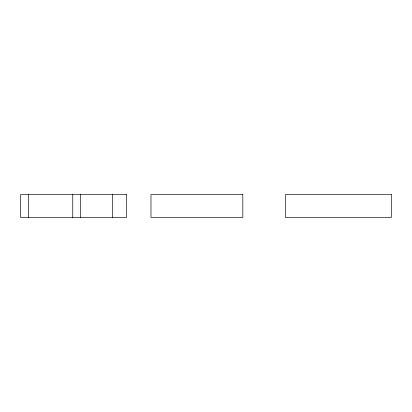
<?xml version="1.0" encoding="UTF-8"?>
<svg xmlns="http://www.w3.org/2000/svg" width="412" height="412" viewBox="0 0 412 412"><rect width="100%" height="100%" fill="white"/><g stroke="black" fill="none" stroke-linecap="round" stroke-linejoin="round"><path stroke-width="0.62" d="M112.44 194.521L112.44 217.479M80.649 194.521L80.649 217.479M72.754 194.521L72.754 217.479M28.5 194.521L28.5 217.479M126.572 194.521L20.6 194.521L20.6 217.479L126.572 217.479L126.572 194.521M242.823 194.521L150.983 194.521L150.983 217.479L242.823 217.479L242.823 194.521M391.4 194.521L285.428 194.521L285.428 217.479L391.4 217.479L391.4 194.521"/></g></svg>
